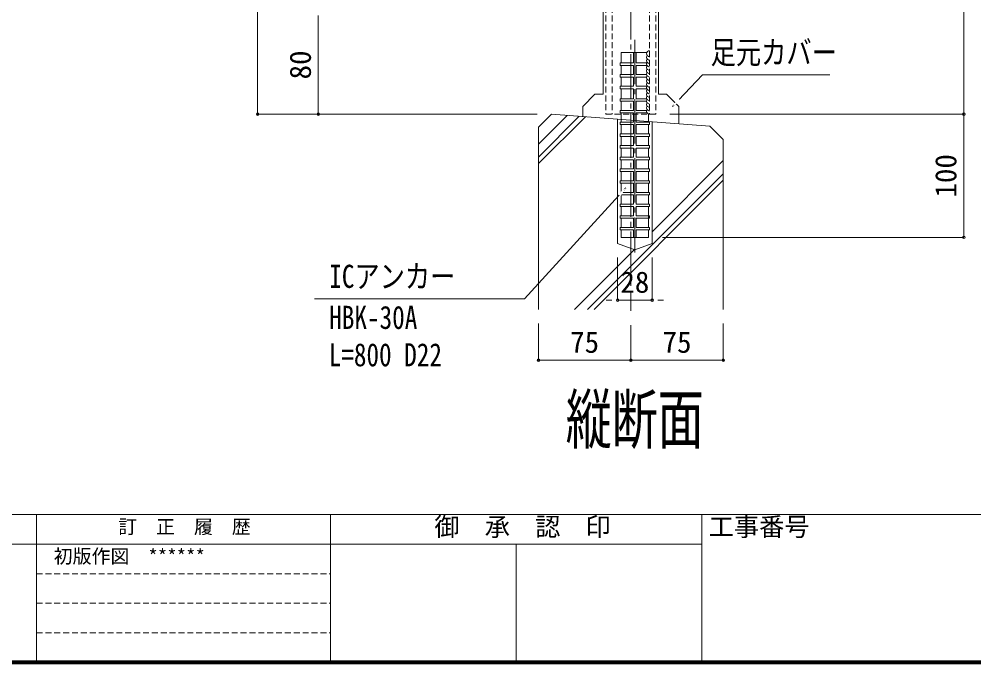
# Model space of a CAD drawing. Units: millimetres at full size. Extents: x -1603 to 1599, y -1129 to 1133.
# Drawn here: x -340 to 435, y -1129 to -606 of the extents above; entities that cross this region are included whole.
import ezdxf
from ezdxf.enums import TextEntityAlignment as Align

# ---------------------------------------------------------------- set-up
doc = ezdxf.new("R2010")
doc.units = ezdxf.units.MM
doc.header["$LTSCALE"] = 4
doc.header["$PDMODE"] = 32
doc.header["$PDSIZE"] = 2
doc.linetypes.add('CHAIN2', pattern=[12, 9, -1, 1, -1])
doc.linetypes.add('DASHED1', pattern=[1.8, 1.2, -0.6])
for name, color, linetype, lineweight in [('0-0_0', 7, 'Continuous', 18), ('0-1_1手摺寸法', 3, 'Continuous', 18), ('0-5_2躯体線', 4, 'Continuous', 9), ('0-6_3中心線', 2, 'CHAIN2', 18), ('1-1_MOJI', 4, 'Continuous', 9), ('1-4_WAKU', 7, 'Continuous', 18), ('1-6_アンカー', 4, 'Continuous', 9)]:
    doc.layers.add(name, color=color, linetype=linetype, lineweight=lineweight)
doc.styles.add('ＭＳ ゴシック', font='')
doc.styles.get('ＭＳ ゴシック').set_extended_font_data('MS Gothic')

msp = doc.modelspace()

# ---------------------------------------------------------------- linework, layer by layer
at = {"layer": '0-0_0'}
for p, q in [((133.875, 162.385), (133.875, -666.69)), ((178.875, 162.385), (178.875, -666.69)), ((117.248, -676.69), (127.248, -666.69)), ((127.248, -666.69), (133.875, -666.69)), ((178.875, -666.69), (185.248, -666.69)), ((195.248, -676.69), (185.248, -666.69)), ((117.248, -676.69), (117.248, -684.786)), ((195.248, -676.69), (195.248, -690.607))]:
    msp.add_line(p, q, dxfattribs=at)
for points in [[(190.248, -676.69), (214.416, -650.839), (317.844, -650.839)], [(152.272, -742.713), (70.081, -832.692), (-100.474, -832.692)]]:
    msp.add_lwpolyline(points, dxfattribs=at)
at = {"layer": '0-1_1手摺寸法'}
for p, q in [((-146.559, -682.892), (-146.559, 417.108)), ((-146.559, 412.508), (-146.559, -678.292)), ((426.605, 117.108), (426.605, -682.892)), ((426.605, -678.292), (426.605, 112.508)), ((-97.336, -602.892), (-97.336, -682.892)), ((-97.336, -678.292), (-97.336, -607.492)), ((-97.336, -607.492), (-97.336, -612.092)), ((80.381, -682.892), (-146.559, -682.892)), ((80.381, -682.892), (-97.336, -682.892)), ((188.125, -682.892), (426.605, -682.892)), ((188.125, -682.892), (426.605, -682.892)), ((426.605, -782.892), (426.605, -682.892)), ((426.605, -687.492), (426.605, -778.292)), ((182.125, -782.892), (426.605, -782.892)), ((145.625, -799.297), (145.625, -833.872)), ((173.625, -799.297), (173.625, -833.872)), ((141.025, -833.872), (136.425, -833.872)), ((145.625, -833.872), (173.625, -833.872)), ((173.625, -833.872), (145.625, -833.872)), ((178.225, -833.872), (182.825, -833.872)), ((81.375, -852.93), (81.375, -882.639)), ((156.375, -854.122), (156.375, -882.639)), ((156.375, -854.122), (156.375, -882.639)), ((231.375, -852.93), (231.375, -882.639)), ((156.375, -882.639), (81.375, -882.639)), ((85.975, -882.639), (151.775, -882.639)), ((231.375, -882.639), (156.375, -882.639)), ((160.975, -882.639), (226.775, -882.639))]:
    msp.add_line(p, q, dxfattribs=at)
for centre, start in [((171.625, -633.791), 90), ((171.625, -636.53), 147.231), ((171.625, -639.27), 147.231), ((171.625, -642.009), 147.231), ((171.625, -644.749), 147.231), ((171.625, -647.488), 147.231), ((171.625, -650.228), 147.231), ((171.625, -652.967), 147.231), ((171.625, -655.706), 147.231), ((171.625, -658.446), 147.231), ((171.625, -661.186), 147.231), ((171.625, -663.925), 147.231), ((171.625, -666.664), 147.231), ((171.625, -669.404), 147.231), ((171.625, -672.144), 147.231), ((171.625, -674.883), 147.231), ((171.625, -677.622), 147.231), ((171.625, -680.362), 147.231)]:
    msp.add_arc(centre, 2.531, start, 270, dxfattribs=at)
for p in [(-146.559, -682.892), (-97.336, -682.892), (426.605, -682.892), (426.605, -782.892), (145.625, -833.872), (173.625, -833.872), (81.375, -882.639), (156.375, -882.639), (231.375, -882.639)]:
    msp.add_point(p, dxfattribs=at)
at = {"layer": '0-5_2躯体線'}
for p, q in [((148.625, -632.892), (169.259, -632.892)), ((148.625, -632.892), (148.625, -641.26)), ((158.625, -641.06), (158.625, -632.892)), ((160.625, -632.892), (160.625, -641.06)), ((147.625, -641.46), (147.625, -643.06)), ((147.825, -641.26), (158.425, -641.26)), ((160.825, -641.26), (169.207, -641.26)), ((147.625, -650.96), (147.625, -652.56)), ((147.825, -643.26), (158.425, -643.26)), ((147.825, -650.76), (158.425, -650.76)), ((148.625, -643.26), (148.625, -650.76)), ((158.625, -650.56), (158.625, -643.46)), ((160.625, -643.46), (160.625, -650.56)), ((160.825, -643.26), (169.425, -643.26)), ((160.825, -650.76), (169.151, -650.76)), ((147.825, -652.76), (158.425, -652.76)), ((148.625, -652.76), (148.625, -660.26)), ((158.625, -660.06), (158.625, -652.96)), ((160.625, -652.96), (160.625, -660.06)), ((160.825, -652.76), (169.102, -652.76)), ((147.625, -660.46), (147.625, -662.06)), ((147.825, -660.26), (158.425, -660.26)), ((147.825, -662.26), (158.425, -662.26)), ((148.625, -662.26), (148.625, -670.392)), ((158.625, -670.192), (158.625, -662.46)), ((160.625, -670.192), (160.625, -662.46)), ((160.825, -660.26), (169.269, -660.26)), ((160.825, -662.26), (169.334, -662.26)), ((147.625, -670.592), (147.625, -672.192)), ((147.825, -670.392), (158.425, -670.392)), ((147.825, -672.392), (158.425, -672.392)), ((148.625, -672.392), (148.625, -679.892)), ((158.625, -679.692), (158.625, -672.592)), ((160.625, -672.592), (160.625, -679.692)), ((160.825, -670.392), (169.295, -670.392)), ((160.825, -672.392), (169.106, -672.392)), ((147.625, -680.092), (147.625, -681.692)), ((147.825, -679.892), (158.425, -679.892)), ((147.825, -681.892), (158.425, -681.892)), ((148.625, -681.892), (148.625, -689.392)), ((160.825, -679.892), (169.138, -679.892)), ((160.825, -681.892), (169.61, -681.892)), ((91.881, -682.892), (81.375, -693.399)), ((81.375, -707.114), (104.644, -683.845)), ((81.375, -717.723), (114.516, -684.582)), ((81.375, -723.017), (119.442, -684.95)), ((220.465, -692.489), (91.881, -682.892)), ((145.625, -686.904), (145.625, -787.797)), ((147.625, -689.592), (147.625, -691.192)), ((147.825, -689.392), (158.425, -689.392)), ((158.625, -682.092), (158.625, -689.192)), ((160.625, -682.092), (160.625, -689.192)), ((160.825, -689.392), (171.425, -689.392)), ((170.625, -682.892), (170.625, -689.392)), ((171.625, -689.592), (171.625, -691.192)), ((173.625, -688.993), (173.625, -787.797)), ((81.375, -841.43), (81.375, -693.399)), ((147.825, -691.392), (158.425, -691.392)), ((148.625, -691.392), (148.625, -698.892)), ((158.625, -691.592), (158.625, -698.692)), ((160.625, -691.592), (160.625, -698.692)), ((160.825, -691.392), (171.425, -691.392)), ((170.625, -691.392), (170.625, -698.892)), ((231.375, -703.399), (220.465, -692.489)), ((147.625, -699.092), (147.625, -700.692)), ((147.825, -698.892), (158.425, -698.892)), ((147.825, -700.892), (158.425, -700.892)), ((148.625, -700.892), (148.625, -708.392)), ((158.625, -701.092), (158.625, -708.192)), ((160.625, -701.092), (160.625, -708.192)), ((160.825, -698.892), (171.425, -698.892)), ((160.825, -700.892), (171.425, -700.892)), ((170.625, -700.892), (170.625, -708.392)), ((171.625, -699.092), (171.625, -700.692)), ((231.375, -841.43), (231.375, -703.399)), ((147.625, -708.592), (147.625, -710.192)), ((147.825, -708.392), (158.425, -708.392)), ((147.825, -710.392), (158.425, -710.392)), ((148.625, -710.392), (148.625, -717.892)), ((158.625, -710.592), (158.625, -717.692)), ((160.625, -710.592), (160.625, -717.692)), ((160.825, -708.392), (171.425, -708.392)), ((160.825, -710.392), (171.425, -710.392)), ((170.625, -710.392), (170.625, -717.892)), ((171.625, -708.592), (171.625, -710.192)), ((147.625, -718.092), (147.625, -719.692)), ((147.825, -717.892), (158.425, -717.892)), ((147.825, -719.892), (158.425, -719.892)), ((148.625, -719.892), (148.625, -727.392)), ((158.625, -720.092), (158.625, -727.192)), ((160.625, -720.092), (160.625, -727.192)), ((160.825, -717.892), (171.425, -717.892)), ((160.825, -719.892), (171.425, -719.892)), ((170.625, -719.892), (170.625, -727.392)), ((171.625, -718.092), (171.625, -719.692)), ((173.625, -778.35), (231.375, -720.6)), ((147.625, -727.592), (147.625, -729.192)), ((147.825, -727.392), (158.425, -727.392)), ((160.825, -727.392), (171.425, -727.392)), ((171.625, -727.592), (171.625, -729.192)), ((121.154, -841.43), (231.375, -731.209)), ((147.825, -729.392), (158.425, -729.392)), ((148.625, -729.392), (148.625, -736.892)), ((158.625, -729.592), (158.625, -736.692)), ((160.625, -729.592), (160.625, -736.692)), ((160.825, -729.392), (171.425, -729.392)), ((170.625, -729.392), (170.625, -736.892)), ((126.447, -841.43), (231.375, -736.503)), ((147.625, -737.092), (147.625, -738.692)), ((147.825, -736.892), (158.425, -736.892)), ((147.825, -738.892), (158.425, -738.892)), ((148.625, -738.892), (148.625, -746.392)), ((158.625, -739.092), (158.625, -746.192)), ((160.625, -739.092), (160.625, -746.192)), ((160.825, -736.892), (171.425, -736.892)), ((160.825, -738.892), (171.425, -738.892)), ((170.625, -738.892), (170.625, -746.392)), ((171.625, -737.092), (171.625, -738.692)), ((147.625, -746.592), (147.625, -748.192)), ((147.825, -746.392), (158.425, -746.392)), ((147.825, -748.392), (158.425, -748.392)), ((148.625, -748.392), (148.625, -755.892)), ((158.625, -748.592), (158.625, -755.692)), ((160.625, -748.592), (160.625, -755.692)), ((160.825, -746.392), (171.425, -746.392)), ((160.825, -748.392), (171.425, -748.392)), ((170.625, -748.392), (170.625, -755.892)), ((171.625, -746.592), (171.625, -748.192)), ((147.625, -756.092), (147.625, -757.692)), ((147.825, -755.892), (158.425, -755.892)), ((147.825, -757.892), (158.425, -757.892)), ((148.625, -757.892), (148.625, -765.392)), ((158.625, -758.092), (158.625, -765.192)), ((160.625, -758.092), (160.625, -765.192)), ((160.825, -755.892), (171.425, -755.892)), ((160.825, -757.892), (171.425, -757.892)), ((170.625, -757.892), (170.625, -774.892)), ((171.625, -756.092), (171.625, -757.692)), ((147.625, -765.592), (147.625, -767.192)), ((147.825, -765.392), (158.425, -765.392)), ((160.825, -765.392), (171.425, -765.392)), ((171.625, -765.592), (171.625, -767.192)), ((147.825, -767.392), (158.425, -767.392)), ((147.825, -774.892), (158.425, -774.892)), ((148.625, -767.392), (148.625, -774.892)), ((158.625, -767.592), (158.625, -774.692)), ((160.625, -767.592), (160.625, -774.692)), ((160.825, -767.392), (171.425, -767.392)), ((160.825, -774.892), (171.425, -774.892)), ((147.625, -775.092), (147.625, -776.692)), ((147.825, -776.892), (158.425, -776.892)), ((148.625, -776.892), (148.625, -782.892)), ((158.625, -777.092), (158.625, -782.892)), ((160.625, -777.092), (160.625, -782.892)), ((160.825, -776.892), (171.425, -776.892)), ((170.625, -776.892), (170.625, -782.892)), ((171.625, -775.092), (171.625, -776.692)), ((159.625, -792.892), (145.625, -787.797)), ((148.625, -782.892), (170.625, -782.892)), ((159.625, -792.892), (173.625, -787.797)), ((110.545, -841.43), (159.227, -792.748))]:
    msp.add_line(p, q, dxfattribs=at)
for centre, start, end in [((147.825, -641.46), 90, 180), ((147.825, -643.06), 180, 270), ((158.425, -641.06), 270, 0), ((160.825, -641.06), 180, 270), ((147.825, -650.96), 90, 180), ((158.425, -643.46), 0, 90), ((158.425, -650.56), 270, 0), ((160.825, -643.46), 90, 180), ((160.825, -650.56), 180, 270), ((147.825, -652.56), 180, 270), ((158.425, -652.96), 0, 90), ((160.825, -652.96), 90, 180), ((147.825, -660.46), 90, 180), ((147.825, -662.06), 180, 270), ((158.425, -660.06), 270, 0), ((158.425, -662.46), 0, 90), ((160.825, -660.06), 180, 270), ((160.825, -662.46), 90, 180), ((147.825, -670.592), 90, 180), ((147.825, -672.192), 180, 270), ((158.425, -670.192), 270, 0), ((158.425, -672.592), 0, 90), ((160.825, -670.192), 180, 270), ((160.825, -672.592), 90, 180), ((147.825, -680.092), 90, 180), ((147.825, -681.692), 180, 270), ((158.425, -679.692), 270, 0), ((158.425, -682.092), 0, 90), ((160.825, -679.692), 180, 270), ((160.825, -682.092), 90, 180), ((147.825, -689.592), 90, 180), ((158.425, -689.192), 270, 0), ((160.825, -689.192), 180, 270), ((171.425, -689.592), 0, 90), ((147.825, -691.192), 180, 270), ((158.425, -691.592), 0, 90), ((160.825, -691.592), 90, 180), ((171.425, -691.192), 270, 0), ((147.825, -699.092), 90, 180), ((147.825, -700.692), 180, 270), ((158.425, -698.692), 270, 0), ((158.425, -701.092), 0, 90), ((160.825, -698.692), 180, 270), ((160.825, -701.092), 90, 180), ((171.425, -699.092), 0, 90), ((171.425, -700.692), 270, 0), ((147.825, -708.592), 90, 180), ((147.825, -710.192), 180, 270), ((158.425, -708.192), 270, 0), ((158.425, -710.592), 0, 90), ((160.825, -708.192), 180, 270), ((160.825, -710.592), 90, 180), ((171.425, -708.592), 0, 90), ((171.425, -710.192), 270, 0), ((147.825, -718.092), 90, 180), ((147.825, -719.692), 180, 270), ((158.425, -717.692), 270, 0), ((158.425, -720.092), 0, 90), ((160.825, -717.692), 180, 270), ((160.825, -720.092), 90, 180), ((171.425, -718.092), 0, 90), ((171.425, -719.692), 270, 0), ((147.825, -727.592), 90, 180), ((158.425, -727.192), 270, 0), ((160.825, -727.192), 180, 270), ((171.425, -727.592), 0, 90), ((147.825, -729.192), 180, 270), ((158.425, -729.592), 0, 90), ((160.825, -729.592), 90, 180), ((171.425, -729.192), 270, 0), ((147.825, -737.092), 90, 180), ((147.825, -738.692), 180, 270), ((158.425, -736.692), 270, 0), ((158.425, -739.092), 0, 90), ((160.825, -736.692), 180, 270), ((160.825, -739.092), 90, 180), ((171.425, -737.092), 0, 90), ((171.425, -738.692), 270, 0), ((147.825, -746.592), 90, 180), ((147.825, -748.192), 180, 270), ((158.425, -746.192), 270, 0), ((158.425, -748.592), 0, 90), ((160.825, -746.192), 180, 270), ((160.825, -748.592), 90, 180), ((171.425, -746.592), 0, 90), ((171.425, -748.192), 270, 0), ((147.825, -756.092), 90, 180), ((147.825, -757.692), 180, 270), ((158.425, -755.692), 270, 0), ((158.425, -758.092), 0, 90), ((160.825, -755.692), 180, 270), ((160.825, -758.092), 90, 180), ((171.425, -756.092), 0, 90), ((171.425, -757.692), 270, 0), ((147.825, -765.592), 90, 180), ((147.825, -767.192), 180, 270), ((158.425, -765.192), 270, 0), ((160.825, -765.192), 180, 270), ((171.425, -765.592), 0, 90), ((171.425, -767.192), 270, 0), ((147.825, -775.092), 90, 180), ((158.425, -767.592), 0, 90), ((158.425, -774.692), 270, 0), ((160.825, -767.592), 90, 180), ((160.825, -774.692), 180, 270), ((171.425, -775.092), 0, 90), ((147.825, -776.692), 180, 270), ((158.425, -777.092), 0, 90), ((160.825, -777.092), 90, 180), ((171.425, -776.692), 270, 0)]:
    msp.add_arc(centre, 0.2, start, end, dxfattribs=at)
at = {"layer": '0-6_3中心線'}
for p, q in [((156.375, 469.737), (156.375, -842.622)), ((159.625, -622.653), (159.625, -795.292))]:
    msp.add_line(p, q, dxfattribs=at)
at = {"layer": '1-4_WAKU'}
for p, q in [((-1602, -1008), (1598, -1008)), ((-326, -1008), (-326, -1128)), ((-87.333, -1008), (-87.333, -1128)), ((214, -1008), (214, -1128)), ((-626, -1032), (-326, -1032)), ((-326, -1032), (-87.333, -1032)), ((-87.333, -1032), (214, -1032)), ((63.333, -1032), (63.333, -1128)), ((-1603.2, -1129.2), (1599.2, -1129.2)), ((-1602.6, -1128.6), (1598.6, -1128.6)), ((-1602, -1128), (1598, -1128)), ((-1601.4, -1127.4), (1597.4, -1127.4)), ((-1600.8, -1126.8), (1596.8, -1126.8))]:
    msp.add_line(p, q, dxfattribs=at)
at = {"layer": '1-4_WAKU', "linetype": 'DASHED1'}
for p, q in [((-326, -1056), (-87.333, -1056)), ((-326, -1080), (-87.333, -1080)), ((-326, -1104), (-87.333, -1104))]:
    msp.add_line(p, q, dxfattribs=at)
at = {"layer": '1-6_アンカー', "linetype": 'DASHED1'}
for p, q in [((136.125, 117.108), (136.125, -682.892)), ((141.125, 117.108), (141.125, -682.892)), ((171.625, 117.108), (171.625, -682.892)), ((176.625, 117.108), (176.625, -682.892)), ((176.625, -682.892), (136.125, -682.892))]:
    msp.add_line(p, q, dxfattribs=at)

# ---------------------------------------------------------------- texts
at = {"layer": '0-0_0', "style": 'ＭＳ ゴシック'}
for s, height, width, p in [('足元カバー', 18.77, 0.8, (221.138, -647.696)), ('ICアンカー ', 18.77, 0.8, (-88.455, -829.549)), ('HBK-30A', 18.77, 0.8, (-88.455, -862.882)), ('L=800 D22', 18.77, 0.8, (-88.882, -893.217)), ('縦断面', 39.1, 0.7, (103.49, -961.842))]:
    msp.add_text(s, height=height, dxfattribs=dict(at, width=width)).set_placement(p, align=Align.BOTTOM_LEFT)
msp.add_text('初版作図\u3000******', height=11.26, dxfattribs=at).set_placement((-312.094, -1050.819), align=Align.BOTTOM_LEFT)
at = {"layer": '0-1_1手摺寸法', "style": 'ＭＳ ゴシック'}
for s, p in [('80', (-98.155, -654.669)), ('100', (425.786, -750.557))]:
    msp.add_text(s, height=17.27, rotation=90, dxfattribs=at).set_placement(p, align=Align.BOTTOM_LEFT)
for s, p in [('28', (147.849, -833.054)), ('75', (107.099, -881.82)), ('75', (182.099, -881.82))]:
    msp.add_text(s, height=17.27, dxfattribs=at).set_placement(p, align=Align.BOTTOM_LEFT)
at = {"layer": '1-1_MOJI', "color": 6, "style": 'ＭＳ ゴシック'}
for s, height, p in [('訂\u3000正\u3000履\u3000歴', 11.26, (-259.675, -1026.819)), ('御  承  認  印', 15.01, (-3.106, -1029.842)), ('工事番号', 15.01, (219.508, -1029.842))]:
    msp.add_text(s, height=height, dxfattribs=at).set_placement(p, align=Align.BOTTOM_LEFT)

# ---------------------------------------------------------------- next in the draw order: wipeouts: each hides what was drawn before it
for points in [[(194.613, -669.986), (196.643, -671.883), (190.248, -676.69), (190.248, -676.69)], [(147.984, -749.467), (145.932, -747.593), (152.272, -742.713), (152.272, -742.713)]]:
    msp.add_wipeout(points)

doc.saveas('drawing.dxf')
